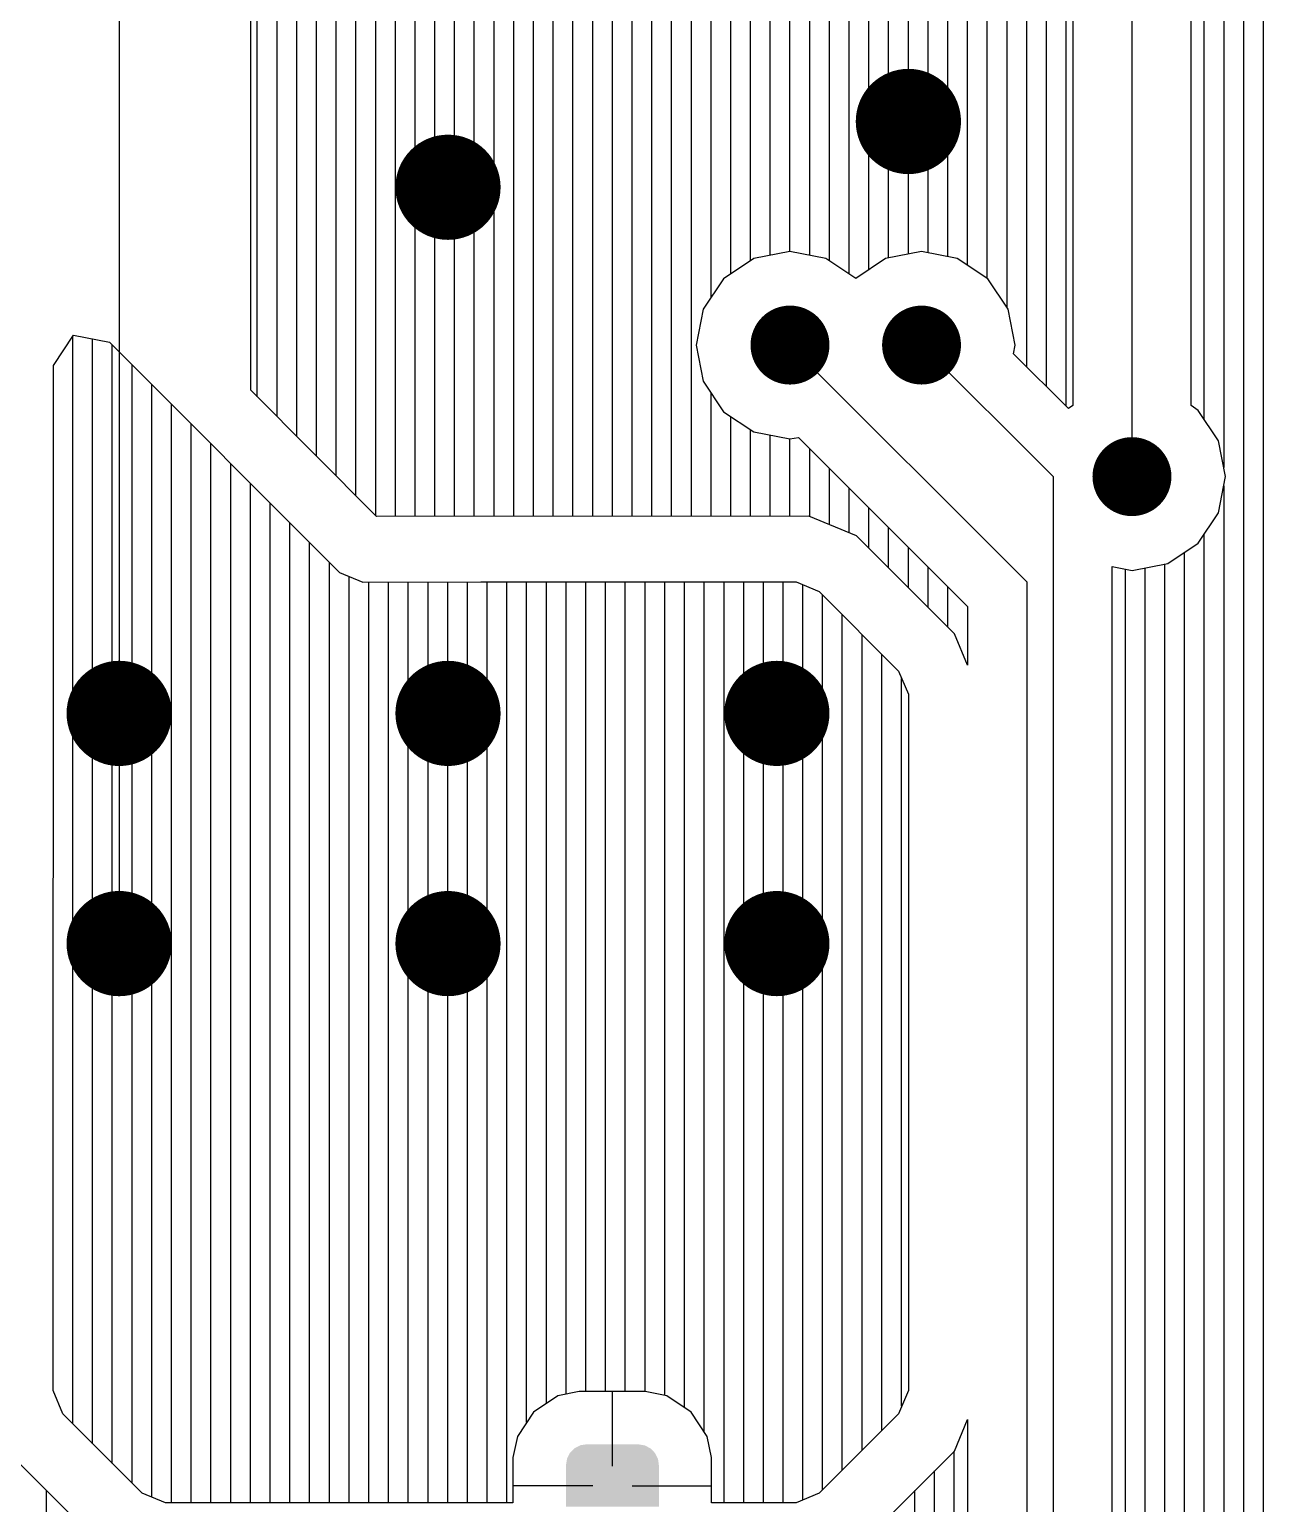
# Model space of a CAD drawing. Extents: x 295 to 953, y 10 to 290.
# Drawn here: x 805.12 to 824.78, y 182.15 to 205.64 of the extents above; entities that cross this region are included whole.
import ezdxf

# ---------------------------------------------------------------- set-up
doc = ezdxf.new("R2010")
doc.units = 0
doc.header["$LTSCALE"] = 5
doc.header["$MEASUREMENT"] = 0
doc.layers.get('0').update_dxf_attribs({"linetype": 'CONTINUOUS', "lineweight": 25})
doc.layers.add('DV-INT-A3_BOT', color=7, linetype='CONTINUOUS')

msp = doc.modelspace()

# ---------------------------------------------------------------- linework, layer by layer
for points, const_width in [([(819.539, 204.171, -1), (818.7, 204.171, -1)], 0.838), ([(812.204, 203.123, -1), (811.366, 203.123, -1)], 0.838), ([(817.548, 200.609, -1), (816.919, 200.609, -1)], 0.629), ([(819.643, 200.609, -1), (819.015, 200.609, -1)], 0.629), ([(822.996, 198.513, -1), (822.367, 198.513, -1)], 0.629), ([(806.966, 194.741, -1), (806.127, 194.741, -1)], 0.838), ([(812.204, 194.741, -1), (811.366, 194.741, -1)], 0.838), ([(817.443, 194.741, -1), (816.605, 194.741, -1)], 0.838), ([(806.966, 191.074, -1), (806.127, 191.074, -1)], 0.838), ([(812.204, 191.074, -1), (811.366, 191.074, -1)], 0.838), ([(817.443, 191.074, -1), (816.605, 191.074, -1)], 0.838)]:
    msp.add_lwpolyline(points, format="xyb", close=True, dxfattribs=dict(const_width=const_width))
for points in [[(815.126, 182.871), (815.086, 182.955), (813.681, 182.871), (813.725, 182.955)], [(815.086, 182.955), (815.077, 182.964), (813.725, 182.955), (813.73, 182.964)], [(815.077, 182.964), (815.013, 183.03), (813.73, 182.964), (813.798, 183.03)], [(815.013, 183.03), (815.001, 183.037), (813.798, 183.03), (813.805, 183.037)], [(815.001, 183.037), (814.921, 183.079), (813.805, 183.037), (813.892, 183.079)], [(814.921, 183.079), (814.901, 183.083), (813.892, 183.079), (813.899, 183.083)], [(814.901, 183.083), (814.817, 183.097), (813.899, 183.083), (813.992, 183.097)], [(815.146, 182.105), (815.146, 182.768), (813.663, 182.105), (813.663, 182.768)], [(815.144, 182.768), (815.131, 182.86), (813.665, 182.768), (813.68, 182.86)], [(815.131, 182.86), (815.126, 182.871), (813.68, 182.86), (813.681, 182.871)]]:
    msp.add_solid(points)
at = {"layer": 'DV-INT-A3_BOT'}
for p, q in [((808.747, 199.783), (808.747, 243.462)), ((809.061, 199.469), (809.061, 243.462)), ((809.375, 199.154), (809.375, 243.462)), ((809.69, 198.84), (809.69, 243.462)), ((810.004, 198.526), (810.004, 243.462)), ((810.318, 198.211), (810.318, 243.462)), ((810.633, 197.897), (810.633, 243.462)), ((810.947, 197.88), (810.947, 243.462)), ((811.261, 197.88), (811.261, 243.462)), ((811.576, 197.88), (811.576, 243.462)), ((811.89, 197.88), (811.89, 243.462)), ((812.204, 197.88), (812.204, 243.462)), ((812.519, 197.88), (812.519, 243.462)), ((812.833, 197.88), (812.833, 243.462)), ((813.147, 197.88), (813.147, 243.462)), ((813.462, 197.88), (813.462, 243.462)), ((813.776, 197.88), (813.776, 243.462)), ((814.09, 197.88), (814.09, 243.462)), ((814.405, 197.885), (814.405, 243.462)), ((814.719, 197.885), (814.719, 243.462)), ((815.033, 197.885), (815.033, 243.462)), ((815.348, 197.885), (815.348, 243.462)), ((815.662, 197.885), (815.662, 243.462)), ((815.976, 201.363), (815.976, 243.462)), ((816.29, 201.74), (816.29, 243.462)), ((816.605, 201.95), (816.605, 243.462)), ((816.919, 202.038), (816.919, 243.462)), ((817.233, 202.101), (817.233, 243.462)), ((817.548, 202.038), (817.548, 243.462)), ((817.862, 201.95), (817.862, 243.462)), ((818.176, 201.74), (818.176, 243.462)), ((818.491, 201.812), (818.491, 243.462)), ((818.805, 201.996), (818.805, 243.462)), ((819.119, 202.059), (819.119, 243.462)), ((819.434, 202.08), (819.434, 243.462)), ((819.748, 202.017), (819.748, 243.462)), ((820.062, 201.883), (820.062, 243.462)), ((820.377, 201.669), (820.377, 243.462)), ((820.691, 201.208), (820.691, 243.462)), ((821.005, 200.265), (821.005, 243.462)), ((824.463, 166.347), (824.463, 243.462)), ((824.777, 166.347), (824.777, 243.462)), ((808.642, 199.888), (808.642, 219.254)), ((806.546, 218.84), (806.546, 194.741)), ((822.682, 198.513), (822.682, 217.792)), ((824.149, 198.656), (824.149, 217.645)), ((821.32, 199.951), (821.32, 217.188)), ((823.834, 199.427), (823.834, 216.874)), ((821.634, 199.636), (821.634, 216.727)), ((821.739, 216.656), (821.739, 199.645)), ((823.625, 199.645), (823.625, 216.656)), ((816.659, 201.988), (816.173, 201.665)), ((817.233, 202.101), (816.659, 201.988)), ((817.803, 201.988), (817.233, 202.101)), ((818.281, 201.669), (817.803, 201.988)), ((818.755, 201.988), (818.281, 201.669)), ((819.329, 202.101), (818.755, 201.988)), ((819.899, 201.988), (819.329, 202.101)), ((820.385, 201.665), (819.899, 201.988)), ((816.173, 201.665), (815.85, 201.179)), ((820.708, 201.179), (820.385, 201.665)), ((815.85, 201.179), (815.737, 200.609)), ((820.821, 200.609), (820.708, 201.179)), ((805.499, 200.286), (805.821, 200.768)), ((805.809, 183.421), (805.809, 200.755)), ((805.821, 200.768), (806.391, 200.655)), ((806.123, 183.107), (806.123, 200.709)), ((806.391, 200.655), (810.058, 196.988)), ((806.437, 182.793), (806.437, 200.609)), ((815.737, 200.609), (815.85, 200.035)), ((817.233, 200.609), (821.005, 196.837)), ((819.329, 200.609), (821.424, 198.513)), ((820.796, 200.47), (820.821, 200.609)), ((821.668, 199.599), (820.796, 200.47)), ((805.494, 183.954), (805.499, 200.286)), ((806.752, 182.478), (806.752, 200.294)), ((807.066, 182.256), (807.066, 199.98)), ((810.645, 197.88), (808.642, 199.888)), ((815.85, 200.035), (816.173, 199.548)), ((815.976, 197.885), (815.976, 199.85)), ((807.38, 182.164), (807.38, 199.666)), ((821.739, 199.645), (821.668, 199.599)), ((823.738, 199.569), (823.625, 199.645)), ((816.173, 199.548), (816.659, 199.226)), ((816.29, 197.885), (816.29, 199.473)), ((824.061, 199.083), (823.738, 199.569)), ((807.695, 182.164), (807.695, 199.351)), ((816.605, 197.885), (816.605, 199.263)), ((816.659, 199.226), (817.233, 199.113)), ((816.919, 197.885), (816.919, 199.175)), ((817.233, 199.113), (817.368, 199.138)), ((817.368, 199.138), (820.062, 196.443)), ((808.009, 182.164), (808.009, 199.037)), ((817.233, 197.885), (817.233, 199.113)), ((817.548, 197.88), (817.548, 198.957)), ((824.174, 198.513), (824.061, 199.083)), ((808.323, 182.164), (808.323, 198.723)), ((817.862, 197.75), (817.862, 198.643)), ((821.424, 198.513), (821.424, 167.5)), ((824.061, 197.939), (824.174, 198.513)), ((808.638, 182.164), (808.638, 198.408)), ((818.176, 197.621), (818.176, 198.329)), ((824.149, 166.347), (824.149, 198.367)), ((808.952, 182.164), (808.952, 198.09)), ((818.491, 197.373), (818.491, 198.015)), ((809.266, 182.164), (809.266, 197.776)), ((817.535, 197.885), (810.645, 197.88)), ((818.294, 197.57), (817.535, 197.885)), ((823.738, 197.453), (824.061, 197.939)), ((819.853, 196.011), (818.294, 197.57)), ((818.805, 197.059), (818.805, 197.7)), ((823.834, 166.423), (823.834, 197.595)), ((809.581, 182.164), (809.581, 197.461)), ((819.119, 196.745), (819.119, 197.386)), ((823.252, 197.13), (823.738, 197.453)), ((823.52, 166.737), (823.52, 197.306)), ((809.895, 182.164), (809.895, 197.147)), ((819.434, 196.43), (819.434, 197.072)), ((822.367, 167.89), (822.367, 197.08)), ((822.367, 197.08), (822.682, 197.017)), ((822.577, 167.68), (822.577, 197.038)), ((822.682, 197.017), (823.252, 197.13)), ((822.891, 167.366), (822.891, 197.059)), ((823.206, 167.051), (823.206, 197.122)), ((810.058, 196.988), (810.427, 196.833)), ((810.209, 182.164), (810.209, 196.925)), ((810.427, 196.833), (812.309, 196.837)), ((810.524, 182.164), (810.524, 196.833)), ((810.838, 182.164), (810.838, 196.833)), ((811.152, 182.164), (811.152, 196.833)), ((811.467, 182.164), (811.467, 196.833)), ((811.781, 182.164), (811.781, 196.833)), ((812.095, 182.164), (812.095, 196.833)), ((812.309, 196.837), (817.33, 196.837)), ((812.41, 182.164), (812.41, 196.837)), ((812.724, 182.164), (812.724, 196.837)), ((813.038, 183.451), (813.038, 196.837)), ((813.353, 183.748), (813.353, 196.837)), ((813.667, 183.895), (813.667, 196.837)), ((813.981, 183.937), (813.981, 196.837)), ((814.296, 183.937), (814.296, 196.837)), ((814.61, 183.937), (814.61, 196.837)), ((814.924, 183.937), (814.924, 196.837)), ((815.239, 183.874), (815.239, 196.837)), ((815.553, 183.677), (815.553, 196.837)), ((815.867, 183.292), (815.867, 196.837)), ((816.182, 182.164), (816.182, 196.837)), ((816.496, 182.164), (816.496, 196.837)), ((816.81, 182.164), (816.81, 196.837)), ((817.125, 182.164), (817.125, 196.837)), ((817.33, 196.837), (817.699, 196.682)), ((821.005, 196.837), (821.005, 167.081)), ((817.439, 182.214), (817.439, 196.787)), ((817.699, 196.682), (818.964, 195.416)), ((817.753, 182.374), (817.753, 196.627)), ((819.748, 196.116), (819.748, 196.757)), ((820.062, 196.443), (820.062, 195.508)), ((818.067, 182.688), (818.067, 196.313)), ((818.382, 183.002), (818.382, 195.999)), ((820.062, 195.508), (819.853, 196.011)), ((818.696, 183.317), (818.696, 195.684)), ((818.964, 195.416), (819.119, 195.047)), ((819.01, 183.702), (819.01, 195.299)), ((819.119, 195.047), (819.119, 183.954)), ((806.546, 194.741), (806.546, 191.074)), ((805.65, 183.585), (805.494, 183.954)), ((813.876, 183.937), (813.533, 183.87)), ((814.928, 183.937), (813.876, 183.937)), ((814.405, 182.751), (814.405, 183.937)), ((815.272, 183.87), (814.928, 183.937)), ((819.119, 183.954), (818.964, 183.585)), ((813.533, 183.87), (813.147, 183.61)), ((815.658, 183.61), (815.272, 183.87)), ((806.915, 182.319), (805.65, 183.585)), ((813.147, 183.61), (812.892, 183.224)), ((815.913, 183.224), (815.658, 183.61)), ((818.964, 183.585), (817.699, 182.319)), ((819.853, 182.99), (820.062, 183.493)), ((820.062, 183.493), (820.062, 166.892)), ((812.892, 183.224), (812.82, 182.885)), ((815.985, 182.885), (815.913, 183.224)), ((804.761, 182.99), (806.32, 181.431)), ((818.294, 181.431), (819.853, 182.99)), ((819.849, 145.145), (819.849, 182.99)), ((812.82, 182.885), (812.82, 182.164)), ((815.985, 182.164), (815.985, 182.885)), ((819.534, 144.99), (819.534, 182.675)), ((805.39, 111.445), (805.39, 182.361)), ((807.284, 182.164), (806.915, 182.319)), ((814.09, 182.437), (812.82, 182.437)), ((814.719, 182.437), (815.985, 182.437)), ((817.699, 182.319), (817.33, 182.164)), ((819.22, 144.671), (819.22, 182.361)), ((812.82, 182.164), (807.284, 182.164)), ((817.33, 182.164), (815.985, 182.164))]:
    msp.add_line(p, q, dxfattribs=at)

doc.saveas('drawing.dxf')
